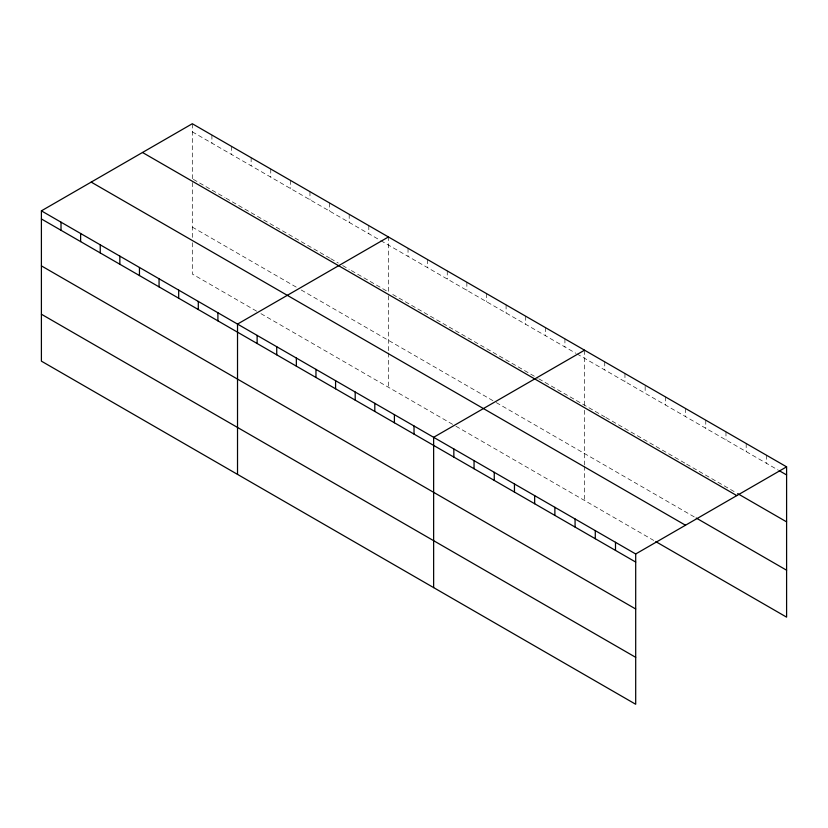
<?xml version="1.0" encoding="UTF-8"?>
<svg xmlns="http://www.w3.org/2000/svg" width="828" height="828" viewBox="0 0 828 828"><rect width="100%" height="100%" fill="white"/><g stroke="black" fill="none" stroke-linecap="round" stroke-linejoin="round"><path stroke-width="0.62" stroke-dasharray="4.14 3.1" d="M192.303 178.755L192.303 123.734M584.537 405.213L584.537 350.182M192.303 131.828L379.71 240.016M380.797 240.648L575.822 353.245M576.909 353.877L778.092 470.025M193.39 179.386L224.988 197.623M226.085 198.254L329.585 258.015M330.672 258.647L338.3 263.045M342.657 265.56L349.199 269.338M351.382 270.59L388.425 291.984L388.425 236.963M392.782 294.499L537.693 378.158M538.78 378.789L604.75 416.877M605.806 417.488L611.126 420.562M612.192 421.173L685.574 463.535M686.629 464.156L735.554 492.391M192.303 227.1L296.9 287.492M301.257 290.007L495.196 401.973M496.282 402.605L695.137 517.417M256.587 311.142L192.303 274.027L192.303 239.789M260.944 313.657L454.882 425.633M455.969 426.254L653.665 540.394M766.397 455.183L766.397 463.276M746.183 443.508L746.183 451.612M725.98 431.843L725.98 439.937M705.777 420.179L705.777 428.273M685.574 408.514L685.574 416.608M665.36 396.85L665.36 404.944M645.157 386.345L645.157 393.279M624.954 373.521L624.954 381.615M604.75 361.857L604.75 369.95M584.537 410.295L584.537 464.974M584.537 466.236L584.537 500.485M564.924 338.859L564.924 346.953M545.321 327.536L545.321 335.63M525.708 316.213L525.708 324.307M506.094 304.89L506.094 312.994M486.481 293.567L486.481 301.671M466.868 282.244L466.868 290.349M447.255 270.932L447.255 279.026M427.641 259.609L427.641 267.703M408.038 248.286L408.038 256.38M388.425 295.803L388.425 351.745M388.425 353.018L388.425 387.256M368.812 225.64L368.812 233.734M349.199 214.317L349.199 222.411M329.585 202.995L329.585 211.088M309.972 191.672L309.972 199.765M290.359 180.349L290.359 188.442M270.756 169.026L270.756 177.12M251.143 157.703L251.143 165.797M231.529 146.38L231.529 154.474M211.916 135.057L211.916 143.151M192.303 182.574L192.303 238.516"/><path stroke-width="1.24" d="M635.697 608.994L635.697 553.973L41.4 210.85L41.4 361.153L635.697 704.266L635.697 608.994L41.4 265.881M655.797 541.626L786.6 617.15L786.6 466.847L192.303 123.734L41.4 210.85M388.425 236.963L237.522 324.079L237.522 474.382M584.537 350.182L433.634 437.308L433.634 587.611M635.697 553.973L786.6 466.847M779.158 470.646L786.6 474.941M737.676 493.623L786.6 521.868M142.509 152.487L736.806 495.599M696.203 518.028L786.6 570.213M91.194 182.108L685.491 525.221M41.4 218.954L635.697 562.067M41.4 314.226L635.697 657.339M615.494 542.299L615.494 550.392M595.28 530.634L595.28 538.728M575.077 518.97L575.077 527.063M554.874 507.305L554.874 515.399M534.66 495.641L534.66 503.734M514.457 483.976L514.457 492.07M494.254 472.312L494.254 480.406M474.051 460.637L474.051 468.731M453.837 448.973L453.837 457.066M414.021 425.985L414.021 434.079M394.407 414.662L394.407 422.756M374.805 403.339L374.805 411.433M355.191 392.017L355.191 400.11M335.578 380.694L335.578 388.787M315.965 369.371L315.965 377.464M296.352 358.048L296.352 366.142M276.738 346.725L276.738 354.819M257.125 335.402L257.125 343.496M217.909 312.756L217.909 320.85M198.296 301.433L198.296 309.527M178.682 290.111L178.682 298.204M159.069 278.788L159.069 286.881M139.456 267.465L139.456 275.558M119.843 256.142L119.843 264.236M100.24 244.819L100.24 252.913M80.626 233.496L80.626 241.59M61.013 222.173L61.013 230.277"/></g></svg>
